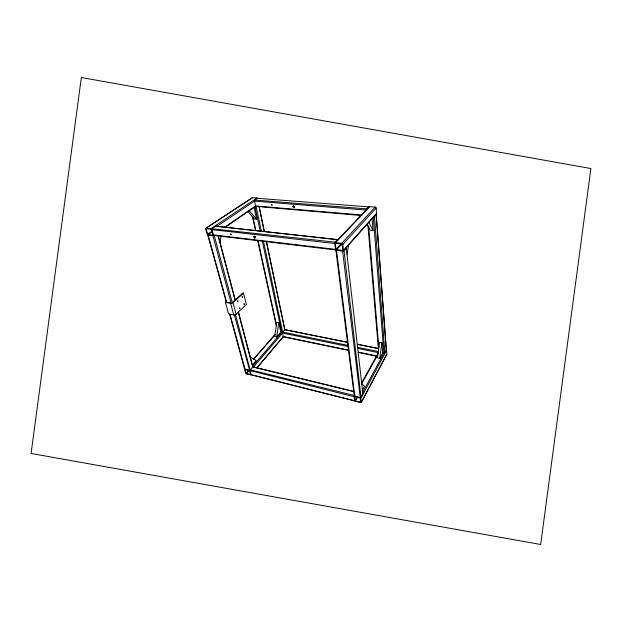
<?xml version="1.0" encoding="UTF-8"?>
<svg xmlns="http://www.w3.org/2000/svg" width="622" height="622" viewBox="0 0 622 622"><rect width="100%" height="100%" fill="white"/><g stroke="black" fill="none" stroke-linecap="round" stroke-linejoin="round"><path stroke-width="0.93" d="M361.289 402.387L360.651 398.002A1.477 1.384 30 0 0 360.224 397.652L354.229 395.755L335.849 250.13M354.556 396.836L360.169 398.033L360.768 402.255L355.17 400.926L354.649 396.665M206.107 228.912L207.725 234.478L212.732 235.17M212.965 234.968L211.394 229.362L206.341 228.663M271.798 204.895L272.234 204.926M342.854 250.456L335.997 249.453L335.351 243.326L341.758 243.933M379.715 358.412L381.892 342.831L379.537 342.372L377.367 357.922L379.715 358.412L382.693 352.938L381.892 342.831M347.162 254.235L348.437 245.2M276.72 336.875L278.757 322.709L276.806 322.328L274.768 336.471L276.72 336.875L280.786 332.171L278.757 322.709M220.095 242.572L221.012 236.329M293.724 207.554L294.509 207.017A1.05 0.987 30 0 0 293.607 205.905L292.985 206.185A0.98 0.917 30 0 0 293.732 207.484M362.89 393.749L346.213 247.743M294.463 207.235L293.537 207.142M284.775 329.699L266.364 241.717M354.213 395.639L354.19 395.701A2.745 2.574 30 0 0 354.042 396.603L354.727 400.98A1.477 1.384 30 0 0 355.146 401.322L361.219 402.574L386.837 354.307M362.867 393.812L360.752 397.45A1.399 1.314 30 0 1 360.239 397.567L342.613 251.156L336.043 250.269A1.547 1.446 30 0 1 335.623 249.888L334.628 243.233A3.009 2.822 30 0 1 334.737 242.502L337.412 239.517M354.369 396.035L354.05 396.712L249.966 370.619A1.477 1.384 30 0 0 249.531 370.238L245.014 369.087L229.969 314.227M229.627 314.157L245.768 373.495A1.477 1.384 30 0 0 246.203 373.869L251.07 374.903M382.693 352.938L384.085 353.203A1.345 1.26 30 0 0 384.621 353.102L386.324 350.202L376.294 214.543L374.475 216.588A1.641 1.539 30 0 1 373.729 216.814M361.032 397.233L344.028 250.829L346.384 248.186M361.289 402.31L386.884 354.073L386.604 350.349L360.83 398.391M360.503 402.341L360.737 401.828M362.758 392.241L383.86 353.172L373.309 217.296M362.509 390.064L364.585 386.254L361.81 383.883M355.045 400.747L356.981 397.186M355.411 401.058L357.463 397.303M361.786 383.673L377.803 354.758M361.685 382.787L377.989 353.428M354.097 396.455L354.758 396.253M238.312 312.291L252.789 367.003L238.475 312.135M347.496 342.403L284.86 329.699M230.638 233.996C230.809 235.614 231.47 233.919 231.298 234.595M242.393 297.3L242.331 296.538M237.892 301.476L237.853 300.714M239.797 308.644L239.828 308.582A0.816 0.762 30 0 0 239.898 308.185L239.812 307.968M284.736 329.777L282.567 332.241A1.415 1.322 30 0 1 281.945 332.389L280.786 332.171M242.191 296.593L242.23 297.37M263.526 241.383L282.645 332.234A1.734 1.625 30 0 0 282.505 332.84L283.267 336.564L256.87 367.765M353.669 391.331L253.092 366.848L250.223 370.051A1.843 1.726 30 0 0 250.091 370.588L251.125 374.701L354.594 400.778M343.997 250.868L343.647 251.055A2.612 2.449 30 0 1 342.909 251.171L342.613 251.156M252.789 367.003L353.7 391.603M257.065 367.812L283.329 336.743M250.479 374.646L249.577 370.626L245.014 369.655L246.18 373.511L250.689 374.475M244.205 304.446L244.174 303.699M253.519 366.949L282.528 333.081L348.009 346.462M246.024 373.301L248.598 370.315M246.366 373.612L249.095 370.44M252.734 366.101L281.758 332.366L262.336 241.243M252.439 364.99L256.217 360.62L250.363 357.129M253.799 359.174L275.002 334.893M253.551 359.026L275.072 334.411M343.344 250.915L376.349 213.89M342.567 251.187A0.863 0.809 30 0 0 343.515 250.308L376.528 213.338L376.139 208.043A1.003 0.941 30 0 0 375.688 207.297A0.987 0.925 30 0 0 375.159 207.087L369.693 206.667L335.546 242.65A0.847 0.793 30 0 0 334.838 242.875A0.855 0.801 30 0 0 334.659 243.513L212.009 229.642L211.814 229.23A1.641 1.539 30 0 0 211.449 228.865L205.866 228.188L252.283 197.71L257.003 197.975A0.886 0.832 30 0 1 257.586 198.286M342.543 250.573L342.901 250.176M214.232 235.52L232.286 302.634L242.774 293.024L243.505 293.149L246.374 304.562L235.559 314.748L250.098 370.028A1.547 1.454 30 0 1 249.624 370.16L234.338 315.012L228.616 313.962L225.405 302.393L225.879 301.965L231.073 302.922L212.872 235.691L208.121 235.124A0.941 0.886 30 0 1 207.732 234.976A1.33 1.244 30 0 1 207.103 234.16L205.641 228.927M343.523 250.308L342.831 244.438L376.139 208.043M336.448 249.85L341.875 243.956L342.909 250.231M335.997 249.414L341.128 243.863M335.546 242.65L341.688 243.342L375.159 207.087M244.656 369.196L244.85 368.978M368.481 206.924L366.521 209A2.239 2.091 30 0 0 366.374 209.723M334.846 242.875L369.056 206.893A0.809 0.762 30 0 1 369.693 206.675M244.011 303.754L244.042 304.516M334.9 242.145L212.055 228.74A1.742 1.633 30 0 0 211.962 229.293L213.455 235.023L213.058 235.691A2.597 2.426 30 0 0 213.851 235.575L214.054 235.505M243.505 293.149L232.27 303.194A4.268 3.996 30 0 1 231.392 303.388L225.405 302.393M237.682 300.76L237.721 301.546M368.597 206.862L257.314 198.317L254.569 200.307A1.703 1.594 30 0 0 254.484 200.883L255.541 205.944A0.933 0.871 30 0 0 255.728 206.38L360.892 215.484M213.253 235.606L213.657 235.334M225.428 227.217L255.704 206.341M224.736 227.139L255.541 205.944L361.398 214.948M207.981 234.603L212.125 231.796M207.569 234.222L211.978 231.244M217 226.291L254.515 201.116L366.031 210.073M210.975 228.671L257.003 197.975M212.32 228.398L215.811 226.167L337.832 239.734M206.193 228.134L252.61 197.64M206.115 228.982L206.558 228.686M254.732 200.043L366.607 208.883M239.672 307.913L239.602 308.745M254.74 236.282L253.869 236.64A1.221 1.143 30 0 0 254.748 237.962M293.18 205.983L293.242 205.944A0.972 0.917 30 0 0 293.856 207.25M294.377 207.344L293.833 207.328M235.559 314.748L235.396 314.81A4.043 3.786 30 0 1 234.525 315.004L234.354 315.02M271.713 204.521L271.946 205.338M293.195 206.66L294.501 206.768M254.064 207.476L256.567 219.169L254.398 218.96L247.976 211.667M372.057 218.703L372.998 230.568L370.3 230.303L367.19 224.169M215.554 226.229L337.388 239.54M254.165 236.43L255.175 236.547M254.211 236.959L255.564 237.114M335.39 249.344L213.432 234.914A0.902 0.847 30 0 0 213.696 235.388L335.67 249.958M230.848 233.95L231.306 234.284M284.946 329.691L347.473 342.232M357.331 344.207L378.363 348.429M357.347 344.386L378.378 348.608M357.681 347.348L378.254 351.531M282.738 332.109L347.869 345.358M357.813 348.46L378.106 352.612M283.267 336.564L348.468 350.093M358.225 352.122L376.605 355.932M283.476 336.867L348.499 350.38M358.256 352.402L376.465 356.188M250.363 369.833L354.19 395.483M354.649 400.871L251.21 374.786M254.732 238.016L255.603 237.651A1.221 1.143 30 0 0 254.725 236.337M376.069 214.209L386.363 350.046M386.348 349.891L386.604 350.318M249.251 210.796L256.567 219.169M368.869 222.279L372.998 230.568M208.121 235.124L226.618 302.105M207.732 234.984L226.276 302.043M230.599 303.357L233.748 314.965M233.032 302.766L236.142 314.374M218.135 235.987L235.085 300.068M218.361 236.018L235.248 299.921M252.983 217.358L255.86 230.537M258.083 240.737L276.44 324.902M252.493 216.798L255.487 230.498M257.71 240.691L276.308 325.796M256.147 206.52L261.357 231.135M255.004 206.823L260.159 231.003M259.226 206.784L264.366 231.462M266.504 241.733L284.79 329.567M259.079 206.768L264.218 231.446M336.518 250.425L354.812 396.268M368.706 227.162L378.814 347.535M367.967 225.708L378.487 349.883M374.498 216.573L384.886 352.884M376.528 213.338A0.832 0.777 30 0 1 376.396 213.836M205.664 228.919A0.785 0.731 30 0 1 205.695 228.313M284.767 329.45A1.026 0.964 30 0 1 285.031 329.707M342.839 244.438A1.213 1.135 30 0 0 342.279 243.591A1.213 1.135 30 0 0 341.688 243.342M256.031 206.512A2.123 1.983 30 0 1 255.199 206.675M254.989 237.651A1.135 1.065 30 0 1 254.18 236.243M81.334 77.509L31.1 453.461L540.666 544.491L590.9 168.539L81.334 77.509"/></g></svg>
